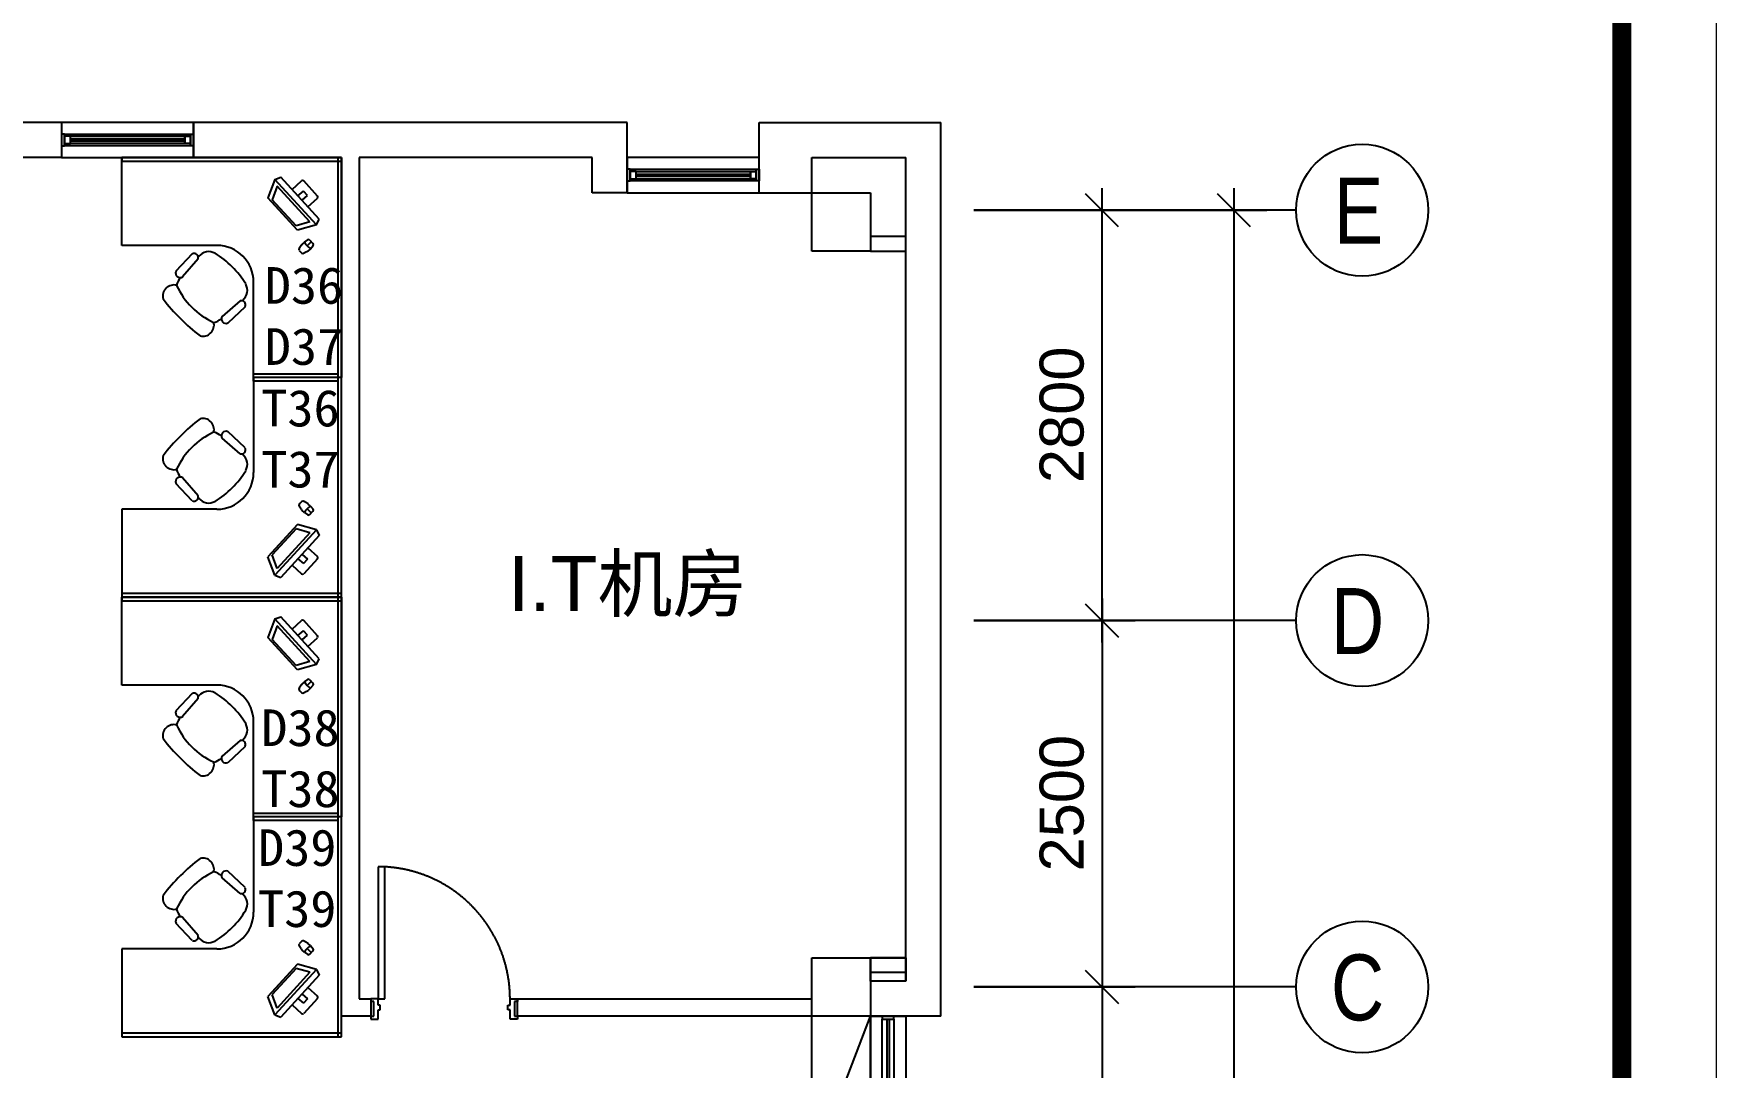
# Model space of a CAD drawing. Header units: millimetres. Extents: x 526420 to 928802, y 401925 to 509768.
# Drawn here: x 713520 to 725003, y 426576 to 433629 of the extents above; entities that cross this region are included whole.
import ezdxf
from ezdxf.enums import TextEntityAlignment as Align

# ---------------------------------------------------------------- set-up
doc = ezdxf.new("R2010")
doc.units = ezdxf.units.MM
doc.header["$LTSCALE"] = 3000
doc.header["$MEASUREMENT"] = 0
doc.linetypes.add('CENTER', pattern=[2, 1.25, -0.25, 0.25, -0.25])
doc.linetypes.add('DASHED2', pattern=[0.375, 0.25, -0.125])
doc.layers.get('0').update_dxf_attribs({"linetype": 'CONTINUOUS'})
for name, color, linetype in [('A', 7, 'CONTINUOUS'), ('D-GJG', 7, 'CONTINUOUS'), ('D-WALL', 7, 'CONTINUOUS'), ('D-WINDOW', 7, 'CONTINUOUS'), ('P-DOOR', 7, 'CONTINUOUS'), ('P-FURNI-A', 7, 'CONTINUOUS'), ('P-FURNI-I', 7, 'CONTINUOUS'), ('P-TEXT', 7, 'CONTINUOUS'), ('P-WALL', 7, 'CONTINUOUS'), ('窗台线', 7, 'CONTINUOUS')]:
    doc.layers.add(name, color=color, linetype=linetype)
doc.styles.add('Arial', font='ARIAL.TTF')
doc.styles.get("Standard").update_dxf_attribs({"font": 'romans.shx', "width": 0.65, "bigfont": 'hzfs1.shx'})

msp = doc.modelspace()

# ---------------------------------------------------------------- linework, layer by layer
at = {"color": 0, "ltscale": 0.7}
for p, q in [((720811, 429474), (720811, 432574)), ((721711, 432574), (721711, 419274)), ((719936, 432424), (721036, 432424)), ((719936, 432424), (721936, 432424)), ((720811, 429774), (720811, 426974)), ((719936, 429624), (721036, 429624)), ((719936, 429624), (721036, 429624)), ((720811, 427274), (720811, 424574)), ((719936, 427124), (721036, 427124)), ((719936, 427124), (721036, 427124))]:
    msp.add_line(p, q, dxfattribs=at)
at = {"color": 0, "linetype": 'ByBlock'}
for p, q in [((720924, 432311), (720699, 432536)), ((721824, 432311), (721599, 432536)), ((720924, 429511), (720699, 429736)), ((720699, 429736), (720924, 429511)), ((720699, 427236), (720924, 427011)), ((720924, 427011), (720699, 427236))]:
    msp.add_line(p, q, dxfattribs=at)
at = {"color": 0, "linetype": 'CENTER'}
for p, q in [((722136, 432424), (719936, 432424)), ((722136, 429624), (719936, 429624)), ((722136, 427124), (719936, 427124))]:
    msp.add_line(p, q, dxfattribs=at)
at = {"color": 0, "ltscale": 5}
for centre in [(722586, 432424), (722586, 429624), (722586, 427124)]:
    msp.add_circle(centre, 450, dxfattribs=at)
at = {"layer": 'A', "linetype": 'ByBlock', "lineweight": 0}
for points in [[(725003, 442590), (669580, 442590), (669580, 403020), (725003, 403020)], [(670224, 403665), (724358, 403665), (724358, 441945), (670224, 441945)]]:
    msp.add_lwpolyline(points, close=True, dxfattribs=at)
at = {"layer": 'A', "linetype": 'ByBlock', "lineweight": 0, "const_width": 129}
msp.add_lwpolyline([(670224, 403665), (724358, 403665), (724358, 441945), (670224, 441945)], close=True, dxfattribs=at)
at = {"layer": 'D-GJG', "color": 0, "ltscale": 2}
for p, q in [((715871, 427044), (715821, 427044)), ((715821, 427044), (715821, 427024)), ((715871, 426999), (715871, 427044)), ((716771, 426999), (716771, 427044)), ((716771, 427044), (716821, 427044)), ((716821, 427044), (716821, 427024)), ((715821, 426924), (715821, 426904)), ((715886, 426999), (715871, 426999)), ((715871, 426904), (715871, 426969)), ((715871, 426969), (715886, 426969)), ((715886, 426969), (715886, 426999)), ((716756, 426969), (716756, 426999)), ((716756, 426999), (716771, 426999)), ((716771, 426969), (716756, 426969)), ((716771, 426904), (716771, 426969)), ((716821, 426924), (716821, 426904)), ((715821, 426904), (715871, 426904)), ((716821, 426904), (716771, 426904))]:
    msp.add_line(p, q, dxfattribs=at)
at = {"layer": 'D-WALL', "color": 0, "ltscale": 0.7}
for p, q in [((713711, 433024), (712401, 433024)), ((713711, 433024), (713711, 432784)), ((717571, 433024), (714611, 433024)), ((714611, 433024), (714611, 432784)), ((717571, 432544), (717571, 433024)), ((718471, 432544), (718471, 433024)), ((718471, 433024), (719711, 433024)), ((719711, 426924), (719711, 433024)), ((713711, 432784), (713191, 432784)), ((715621, 432784), (714611, 432784)), ((715621, 426924), (715621, 432784)), ((717331, 432784), (715741, 432784)), ((715741, 432784), (715741, 427044)), ((717331, 432544), (717331, 432784)), ((718831, 432784), (719471, 432784)), ((718831, 432544), (718831, 432784)), ((719471, 427164), (719471, 432784)), ((717571, 432544), (717331, 432544)), ((718471, 432544), (718831, 432544)), ((719471, 427164), (719231, 427164)), ((715741, 427044), (715821, 427044)), ((715821, 427044), (715821, 426924)), ((716821, 426924), (716821, 427044)), ((716821, 427044), (718831, 427044)), ((715821, 426924), (715621, 426924)), ((718831, 426924), (716821, 426924)), ((719711, 426924), (719231, 426924))]:
    msp.add_line(p, q, dxfattribs=at)
at = {"layer": 'D-WALL', "color": 0, "ltscale": 100}
for p, q in [((718831, 432544), (719231, 432544)), ((718831, 432144), (718831, 432544)), ((719231, 432544), (719231, 432144)), ((719231, 432144), (718831, 432144)), ((718831, 427324), (719231, 427324)), ((718831, 426924), (718831, 427324)), ((719231, 427324), (719231, 426924)), ((719231, 426924), (718831, 426924))]:
    msp.add_line(p, q, dxfattribs=at)
at = {"layer": 'D-WINDOW', "color": 0, "ltscale": 0.7}
for p, q in [((714611, 433024), (713711, 433024)), ((713731, 432944), (713711, 432944)), ((713711, 432944), (713711, 432864)), ((713731, 432944), (714591, 432944)), ((713731, 432864), (713731, 432944)), ((713731, 432864), (713731, 432944)), ((713771, 432929), (713731, 432929)), ((713731, 432929), (713731, 432879)), ((713771, 432929), (714551, 432929)), ((713771, 432879), (713771, 432929)), ((713771, 432879), (713771, 432929)), ((713771, 432911), (714551, 432911)), ((713771, 432896), (713771, 432911)), ((714551, 432896), (713771, 432896)), ((714551, 432929), (714551, 432879)), ((714551, 432879), (714551, 432929)), ((714551, 432929), (714591, 432929)), ((714551, 432911), (714551, 432896)), ((714591, 432944), (714591, 432864)), ((714591, 432864), (714591, 432944)), ((714591, 432944), (714611, 432944)), ((714591, 432929), (714591, 432879)), ((714611, 432944), (714611, 432864)), ((713711, 432864), (713731, 432864)), ((713731, 432879), (713771, 432879)), ((714591, 432864), (713731, 432864)), ((714551, 432879), (713771, 432879)), ((714591, 432879), (714551, 432879)), ((714611, 432864), (714591, 432864)), ((718471, 432784), (717571, 432784)), ((717591, 432704), (717571, 432704)), ((717571, 432704), (717571, 432624)), ((717591, 432704), (718451, 432704)), ((717591, 432624), (717591, 432704)), ((717591, 432624), (717591, 432704)), ((717631, 432689), (717591, 432689)), ((717591, 432689), (717591, 432639)), ((717631, 432689), (718411, 432689)), ((717631, 432639), (717631, 432689)), ((717631, 432639), (717631, 432689)), ((717631, 432671), (718411, 432671)), ((717631, 432656), (717631, 432671)), ((718411, 432689), (718411, 432639)), ((718411, 432639), (718411, 432689)), ((718411, 432689), (718451, 432689)), ((718411, 432671), (718411, 432656)), ((718451, 432704), (718451, 432624)), ((718451, 432624), (718451, 432704)), ((718451, 432704), (718471, 432704)), ((718451, 432689), (718451, 432639)), ((718471, 432704), (718471, 432624)), ((717571, 432624), (717591, 432624)), ((717591, 432639), (717631, 432639)), ((718451, 432624), (717591, 432624)), ((718411, 432656), (717631, 432656)), ((718411, 432639), (717631, 432639)), ((718451, 432639), (718411, 432639)), ((718471, 432624), (718451, 432624)), ((719311, 426924), (719311, 426904)), ((719391, 426924), (719311, 426924)), ((719391, 426904), (719391, 426924)), ((719471, 426924), (719471, 424844)), ((719311, 426904), (719391, 426904)), ((719311, 424864), (719311, 426904)), ((719311, 426904), (719391, 426904)), ((719344, 426324), (719344, 426904)), ((719344, 426904), (719359, 426904)), ((719359, 426904), (719359, 426324)), ((719391, 426904), (719391, 424864))]:
    msp.add_line(p, q, dxfattribs=at)
at = {"layer": 'P-DOOR', "color": 0}
for p, q in [((715916, 427944), (715871, 427944)), ((715871, 427944), (715871, 427044)), ((715916, 427044), (715916, 427944)), ((715871, 427044), (715916, 427044))]:
    msp.add_line(p, q, dxfattribs=at)
at = {"layer": 'P-DOOR', "color": 0, "linetype": 'DASHED2', "ltscale": 10}
msp.add_arc((715869, 427043), 902, 0.0552, 87.0072, dxfattribs=at)
at = {"layer": 'P-FURNI-A', "color": 0, "ltscale": 100}
for p, q in [((719471, 432244), (719231, 432244)), ((719231, 432244), (719231, 432144)), ((719471, 432244), (719231, 432244)), ((719231, 432244), (719231, 432144)), ((719471, 432144), (719471, 432244)), ((719471, 432144), (719471, 432244)), ((719231, 432144), (719471, 432144)), ((719231, 432144), (719471, 432144)), ((719231, 427324), (719471, 427324)), ((719231, 427164), (719231, 427324)), ((719231, 427324), (719471, 427324)), ((719231, 427164), (719231, 427324)), ((719471, 427324), (719471, 427164)), ((719471, 427324), (719471, 427164)), ((719471, 427164), (719231, 427164)), ((719471, 427164), (719231, 427164))]:
    msp.add_line(p, q, dxfattribs=at)
at = {"layer": 'P-FURNI-A', "color": 0, "ltscale": 2}
for p, q in [((715841, 427024), (715821, 427024)), ((715821, 427024), (715821, 426924)), ((715821, 426924), (715841, 426924)), ((715841, 426924), (715841, 427024)), ((716821, 427024), (716801, 427024)), ((716801, 427024), (716801, 426924)), ((716801, 426924), (716821, 426924)), ((716821, 426924), (716821, 427024))]:
    msp.add_line(p, q, dxfattribs=at)
at = {"layer": 'P-FURNI-I', "color": 0}
for p, q in [((714121, 432784), (714121, 432759)), ((715621, 432784), (714121, 432784)), ((714121, 432184), (714121, 432784)), ((714121, 432784), (715621, 432784)), ((715621, 432784), (715596, 432784)), ((715596, 432784), (715596, 429784)), ((715621, 432759), (715621, 432784)), ((715621, 429784), (715621, 432784)), ((715621, 432784), (715621, 431284)), ((715621, 432784), (715621, 432784)), ((714121, 432759), (715621, 432759)), ((715166, 432635), (715119, 432509)), ((715181, 432589), (715147, 432496)), ((715450, 432325), (715166, 432635)), ((715167, 432635), (715207, 432649)), ((715406, 432344), (715181, 432589)), ((715469, 432364), (715207, 432649)), ((715321, 432289), (715119, 432509)), ((715311, 432318), (715147, 432496)), ((715406, 432344), (715311, 432318)), ((715450, 432325), (715321, 432289)), ((715450, 432325), (715469, 432364)), ((714771, 432184), (714121, 432184)), ((714603, 432126), (714491, 432008)), ((714642, 432092), (714537, 431969)), ((714647, 432110), (714643, 432105)), ((715021, 431284), (715021, 431934)), ((714929, 431805), (714806, 431700)), ((714963, 431766), (714845, 431654)), ((714947, 431810), (714942, 431806)), ((714947, 431810), (714942, 431806)), ((715021, 431259), (715021, 431309)), ((715021, 431309), (715596, 431309)), ((715621, 431284), (715021, 431284)), ((715621, 431284), (715021, 431284)), ((715021, 431284), (715021, 430634)), ((715596, 431309), (715596, 431259)), ((715621, 429784), (715621, 431284)), ((715596, 431259), (715021, 431259)), ((714929, 430763), (714806, 430868)), ((714963, 430802), (714845, 430914)), ((714947, 430758), (714942, 430762)), ((714947, 430758), (714942, 430762)), ((714642, 430476), (714537, 430599)), ((714603, 430442), (714491, 430560)), ((714771, 430384), (714121, 430384)), ((714121, 430384), (714121, 429784)), ((714647, 430458), (714643, 430463)), ((715321, 430279), (715119, 430059)), ((715311, 430250), (715147, 430072)), ((715406, 430224), (715311, 430250)), ((715450, 430243), (715321, 430279)), ((715450, 430243), (715166, 429933)), ((715406, 430224), (715181, 429979)), ((715469, 430204), (715207, 429918)), ((715450, 430243), (715469, 430204)), ((715166, 429933), (715119, 430059)), ((715181, 429979), (715147, 430072)), ((715167, 429933), (715207, 429918)), ((714121, 429809), (714121, 429784)), ((715621, 429809), (714121, 429809)), ((715621, 429784), (715621, 429809)), ((714121, 429784), (715621, 429784)), ((714121, 429784), (715621, 429784)), ((714121, 429784), (714121, 429759)), ((715621, 429784), (714121, 429784)), ((714121, 429184), (714121, 429784)), ((714121, 429784), (715621, 429784)), ((714121, 429759), (715621, 429759)), ((715596, 429784), (715621, 429784)), ((715621, 429784), (715596, 429784)), ((715596, 429784), (715596, 426784)), ((715621, 429784), (715621, 429784)), ((715621, 429759), (715621, 429784)), ((715621, 426784), (715621, 429784)), ((715621, 429784), (715621, 428284)), ((715621, 429784), (715621, 429784)), ((715166, 429635), (715119, 429509)), ((715181, 429589), (715147, 429496)), ((715450, 429325), (715166, 429635)), ((715167, 429635), (715207, 429649)), ((715406, 429344), (715181, 429589)), ((715469, 429364), (715207, 429649)), ((715321, 429289), (715119, 429509)), ((715311, 429318), (715147, 429496)), ((715406, 429344), (715311, 429318)), ((715450, 429325), (715469, 429364)), ((715450, 429325), (715321, 429289)), ((714771, 429184), (714121, 429184)), ((714603, 429126), (714491, 429008)), ((714647, 429110), (714643, 429105)), ((714642, 429092), (714537, 428969)), ((715021, 428284), (715021, 428934)), ((714929, 428805), (714806, 428700)), ((714963, 428766), (714845, 428654)), ((714947, 428810), (714942, 428806)), ((714947, 428810), (714942, 428806)), ((715021, 428259), (715021, 428309)), ((715021, 428309), (715596, 428309)), ((715596, 428309), (715596, 428259)), ((715621, 428284), (715021, 428284)), ((715621, 428284), (715021, 428284)), ((715021, 428284), (715021, 427634)), ((715596, 428259), (715021, 428259)), ((715621, 426784), (715621, 428284)), ((714929, 427763), (714806, 427868)), ((714963, 427802), (714845, 427914)), ((714947, 427758), (714942, 427762)), ((714947, 427758), (714942, 427762)), ((714603, 427442), (714491, 427560)), ((714642, 427476), (714537, 427599)), ((714771, 427384), (714121, 427384)), ((714121, 427384), (714121, 426784)), ((714647, 427458), (714643, 427463)), ((715321, 427279), (715119, 427059)), ((715450, 427243), (715321, 427279)), ((715311, 427250), (715147, 427072)), ((715450, 427243), (715166, 426933)), ((715406, 427224), (715181, 426979)), ((715469, 427204), (715207, 426918)), ((715406, 427224), (715311, 427250)), ((715450, 427243), (715469, 427204)), ((715166, 426933), (715119, 427059)), ((715181, 426979), (715147, 427072)), ((715167, 426933), (715207, 426918)), ((714121, 426809), (714121, 426784)), ((715621, 426809), (714121, 426809)), ((715621, 426784), (715621, 426809)), ((714121, 426784), (715621, 426784)), ((714121, 426784), (715621, 426784)), ((715596, 426784), (715621, 426784)), ((715621, 426784), (715621, 426784))]:
    msp.add_line(p, q, dxfattribs=at)
at = {"layer": 'P-FURNI-I', "color": 0, "linetype": 'ByBlock'}
for p, q in [((715284, 432566), (715349, 432625)), ((715324, 432522), (715361, 432555)), ((715388, 432525), (715361, 432555)), ((715457, 432521), (715363, 432625)), ((715352, 432492), (715388, 432525)), ((715392, 432448), (715457, 432507)), ((715368, 432206), (715353, 432193)), ((715368, 432206), (715391, 432222)), ((715415, 432209), (715386, 432182)), ((715404, 432221), (715426, 432197)), ((715345, 432183), (715332, 432163)), ((715383, 432141), (715362, 432130)), ((715409, 432162), (715394, 432148)), ((715409, 432162), (715427, 432184)), ((715345, 430385), (715332, 430405)), ((715368, 430361), (715353, 430375)), ((715383, 430427), (715362, 430438)), ((715415, 430359), (715386, 430386)), ((715409, 430406), (715394, 430419)), ((715404, 430347), (715426, 430371)), ((715409, 430406), (715427, 430384)), ((715368, 430361), (715391, 430346)), ((715324, 430046), (715361, 430013)), ((715352, 430076), (715388, 430043)), ((715388, 430043), (715361, 430013)), ((715457, 430046), (715363, 429943)), ((715392, 430120), (715457, 430061)), ((715284, 430002), (715349, 429943)), ((715284, 429566), (715349, 429625)), ((715457, 429521), (715363, 429625)), ((715324, 429522), (715361, 429555)), ((715352, 429492), (715388, 429525)), ((715388, 429525), (715361, 429555)), ((715392, 429448), (715457, 429507)), ((715368, 429206), (715391, 429222)), ((715404, 429221), (715426, 429197)), ((715345, 429183), (715332, 429163)), ((715368, 429206), (715353, 429193)), ((715383, 429141), (715362, 429130)), ((715415, 429209), (715386, 429182)), ((715409, 429162), (715394, 429148)), ((715409, 429162), (715427, 429184)), ((715345, 427385), (715332, 427405)), ((715383, 427427), (715362, 427438)), ((715415, 427359), (715386, 427386)), ((715409, 427406), (715394, 427419)), ((715409, 427406), (715427, 427384)), ((715368, 427361), (715353, 427375)), ((715368, 427361), (715391, 427346)), ((715404, 427347), (715426, 427371)), ((715324, 427046), (715361, 427013)), ((715352, 427076), (715388, 427043)), ((715388, 427043), (715361, 427013)), ((715457, 427046), (715363, 426943)), ((715392, 427120), (715457, 427061)), ((715284, 427002), (715349, 426943))]:
    msp.add_line(p, q, dxfattribs=at)
at = {"layer": 'P-FURNI-I', "color": 0, "ltscale": 100}
for p, q in [((718831, 425884), (719231, 426924)), ((718831, 424844), (718831, 426924)), ((719231, 426924), (719231, 424844))]:
    msp.add_line(p, q, dxfattribs=at)
at = {"layer": 'P-FURNI-I', "color": 0, "linetype": 'ByBlock'}
for centre, radius, start, end in [((715355, 432618), 10, 42.5296, 132.5296), ((715450, 432515), 10, 312.5296, 42.5296), ((715484, 432272), 133, 209.5065, 235.5528), ((715397, 432214), 10, 42.5296, 124.4266), ((715340, 432158), 10, 146.8731, 222.5296), ((715406, 432200), 88, 214.1588, 230.9005), ((715387, 432156), 50, 132.5296, 146.8731), ((715358, 432139), 10, 222.5296, 298.1862), ((715360, 432185), 50, 298.1862, 312.5296), ((715419, 432190), 10, 320.6327, 42.5296), ((715340, 430410), 10, 137.4704, 213.1269), ((715406, 430368), 88, 129.0995, 145.8412), ((715387, 430412), 50, 213.1269, 227.4704), ((715358, 430429), 10, 61.8138, 137.4704), ((715484, 430296), 133, 124.4472, 150.4935), ((715360, 430383), 50, 47.4704, 61.8138), ((715419, 430378), 10, 317.4704, 39.3673), ((715397, 430354), 10, 235.5734, 317.4704), ((715450, 430053), 10, 317.4704, 47.4704), ((715355, 429950), 10, 227.4704, 317.4704), ((715355, 429618), 10, 42.5296, 132.5296), ((715450, 429515), 10, 312.5296, 42.5296), ((715397, 429214), 10, 42.5296, 124.4266), ((715340, 429158), 10, 146.8731, 222.5296), ((715406, 429200), 88, 214.1588, 230.9005), ((715387, 429156), 50, 132.5296, 146.8731), ((715358, 429139), 10, 222.5296, 298.1862), ((715484, 429272), 133, 209.5065, 235.5528), ((715360, 429185), 50, 298.1862, 312.5296), ((715419, 429190), 10, 320.6327, 42.5296), ((715340, 427410), 10, 137.4704, 213.1269), ((715406, 427368), 88, 129.0995, 145.8412), ((715387, 427412), 50, 213.1269, 227.4704), ((715358, 427429), 10, 61.8138, 137.4704), ((715484, 427296), 133, 124.4472, 150.4935), ((715360, 427383), 50, 47.4704, 61.8138), ((715419, 427378), 10, 317.4704, 39.3673), ((715397, 427354), 10, 235.5734, 317.4704), ((715450, 427053), 10, 317.4704, 47.4704), ((715355, 426950), 10, 227.4704, 317.4704)]:
    msp.add_arc(centre, radius, start, end, dxfattribs=at)
at = {"layer": 'P-FURNI-I', "color": 0}
for centre, radius, start, end in [((714616, 432101), 27.9, 341.0431, 116.2838), ((714715, 432053), 88.6, 61.1087, 140), ((714434, 431597), 624, 31.275, 58.725), ((714771, 431934), 250, 0, 90), ((714521, 431996), 31.7, 157.1564, 302.1337), ((714478, 431838), 76.4, 75.3927, 194.6073), ((714663, 431856), 177, 142.3347, 161.2122), ((714955, 432118), 503, 204.209, 245.791), ((714890, 431878), 88.6, 310, 28.8913), ((715500, 432663), 1384, 217.5907, 232.4093), ((714938, 431779), 27.9, 333.7162, 108.9569), ((714675, 431641), 76.4, 255.3927, 14.6073), ((714695, 431825), 177, 288.618, 306.9048), ((714833, 431684), 31.7, 147.8663, 292.8436), ((715500, 429905), 1384, 127.5907, 142.4093), ((714675, 430927), 76.4, 345.3927, 104.6073), ((714955, 430450), 503, 114.209, 155.791), ((714695, 430743), 177, 53.0952, 71.382), ((714833, 430884), 31.7, 67.1564, 212.1337), ((714478, 430730), 76.4, 165.3927, 284.6073), ((714938, 430789), 27.9, 251.0431, 26.2838), ((714890, 430690), 88.6, 331.1087, 50), ((714521, 430572), 31.7, 57.8663, 202.8436), ((714663, 430712), 177, 198.7878, 217.6653), ((714434, 430971), 624, 301.275, 328.725), ((714771, 430634), 250, 270, 360), ((714616, 430467), 27.9, 243.7162, 18.9569), ((714715, 430515), 88.6, 220, 298.8913), ((714616, 429101), 27.9, 341.0431, 116.2838), ((714715, 429053), 88.6, 61.1087, 140), ((714434, 428597), 624, 31.275, 58.725), ((714771, 428934), 250, 0, 90), ((714521, 428996), 31.7, 157.1564, 302.1337), ((714478, 428838), 76.4, 75.3927, 194.6073), ((714663, 428856), 177, 142.3347, 161.2122), ((714955, 429118), 503, 204.209, 245.791), ((714890, 428878), 88.6, 310, 28.8913), ((715500, 429663), 1384, 217.5907, 232.4093), ((714938, 428779), 27.9, 333.7162, 108.9569), ((714675, 428641), 76.4, 255.3927, 14.6073), ((714695, 428825), 177, 288.618, 306.9048), ((714833, 428684), 31.7, 147.8663, 292.8436), ((715500, 426905), 1384, 127.5907, 142.4093), ((714675, 427927), 76.4, 345.3927, 104.6073), ((714955, 427450), 503, 114.209, 155.791), ((714695, 427743), 177, 53.0952, 71.382), ((714833, 427884), 31.7, 67.1564, 212.1337), ((714478, 427730), 76.4, 165.3927, 284.6073), ((714938, 427789), 27.9, 251.0431, 26.2838), ((714890, 427690), 88.6, 331.1087, 50), ((714663, 427712), 177, 198.7878, 217.6653), ((714434, 427971), 624, 301.275, 328.725), ((714771, 427634), 250, 270, 360), ((714521, 427572), 31.7, 57.8663, 202.8436), ((714616, 427467), 27.9, 243.7162, 18.9569), ((714715, 427515), 88.6, 220, 298.8913)]:
    msp.add_arc(centre, radius, start, end, dxfattribs=at)
at = {"layer": 'P-WALL', "color": 0, "ltscale": 0.7}
for p, q in [((719471, 432244), (719231, 432244)), ((719231, 432244), (719231, 432144)), ((719471, 432144), (719471, 432244)), ((719231, 432144), (719471, 432144)), ((719471, 427324), (719231, 427324)), ((719231, 427324), (719231, 427224)), ((719471, 427224), (719471, 427324)), ((719231, 427224), (719471, 427224))]:
    msp.add_line(p, q, dxfattribs=at)
at = {"layer": '窗台线', "color": 0, "ltscale": 0.7}
for p, q in [((713711, 433024), (713711, 432784)), ((714611, 432784), (714611, 433024)), ((713711, 432784), (714611, 432784)), ((717571, 432784), (717571, 432544)), ((718471, 432544), (718471, 432784)), ((717571, 432544), (718471, 432544)), ((719231, 424844), (719231, 426924)), ((719231, 426924), (719471, 426924))]:
    msp.add_line(p, q, dxfattribs=at)

# ---------------------------------------------------------------- texts
at = {"color": 0, "style": 'Arial', "width": 0.8}
for s, p in [('E', (722394, 432196)), ('D', (722373, 429396)), ('C', (722373, 426896))]:
    msp.add_text(s, height=450, dxfattribs=at).set_placement(p)
at = {"color": 0, "style": 'Arial'}
for s, p in [('2800', (720685, 430562)), ('2500', (720685, 427912))]:
    msp.add_text(s, height=300, rotation=90, dxfattribs=at).set_placement(p)
at = {"layer": 'P-FURNI-I', "color": 1, "ltscale": 0.7, "char_height": 250, "attachment_point": 1}
for s, insert, width in [('{\\fKaiTi_GB2312|b0|i0|c134|p49;\\W1.05;\\C3;D36\\PD37}', (715097, 432036), 280.11), ('{\\fKaiTi_GB2312|b0|i0|c134|p49;\\W1.05;\\C3;T36\\PT37}', (715073, 431199), 339.37)]:
    msp.add_mtext(s, dxfattribs=dict(at, insert=insert, width=width))
at = {"layer": 'P-FURNI-I', "color": 6, "ltscale": 0.7, "char_height": 250, "width": 339.37, "attachment_point": 1}
for s, insert in [('{\\fKaiTi_GB2312|b0|i0|c134|p49;\\W1.05;\\C3;D38\\PT38}', (715073, 429018)), ('{\\fKaiTi_GB2312|b0|i0|c134|p49;\\W1.05;\\C3;D39\\PT39}', (715051, 428200))]:
    msp.add_mtext(s, dxfattribs=dict(at, insert=insert))
at = {"layer": 'P-TEXT', "color": 0, "style": 'Arial'}
msp.add_text('I.T机房', height=375, dxfattribs=at).set_placement((718391, 429689), align=Align.RIGHT)

doc.saveas('drawing.dxf')
